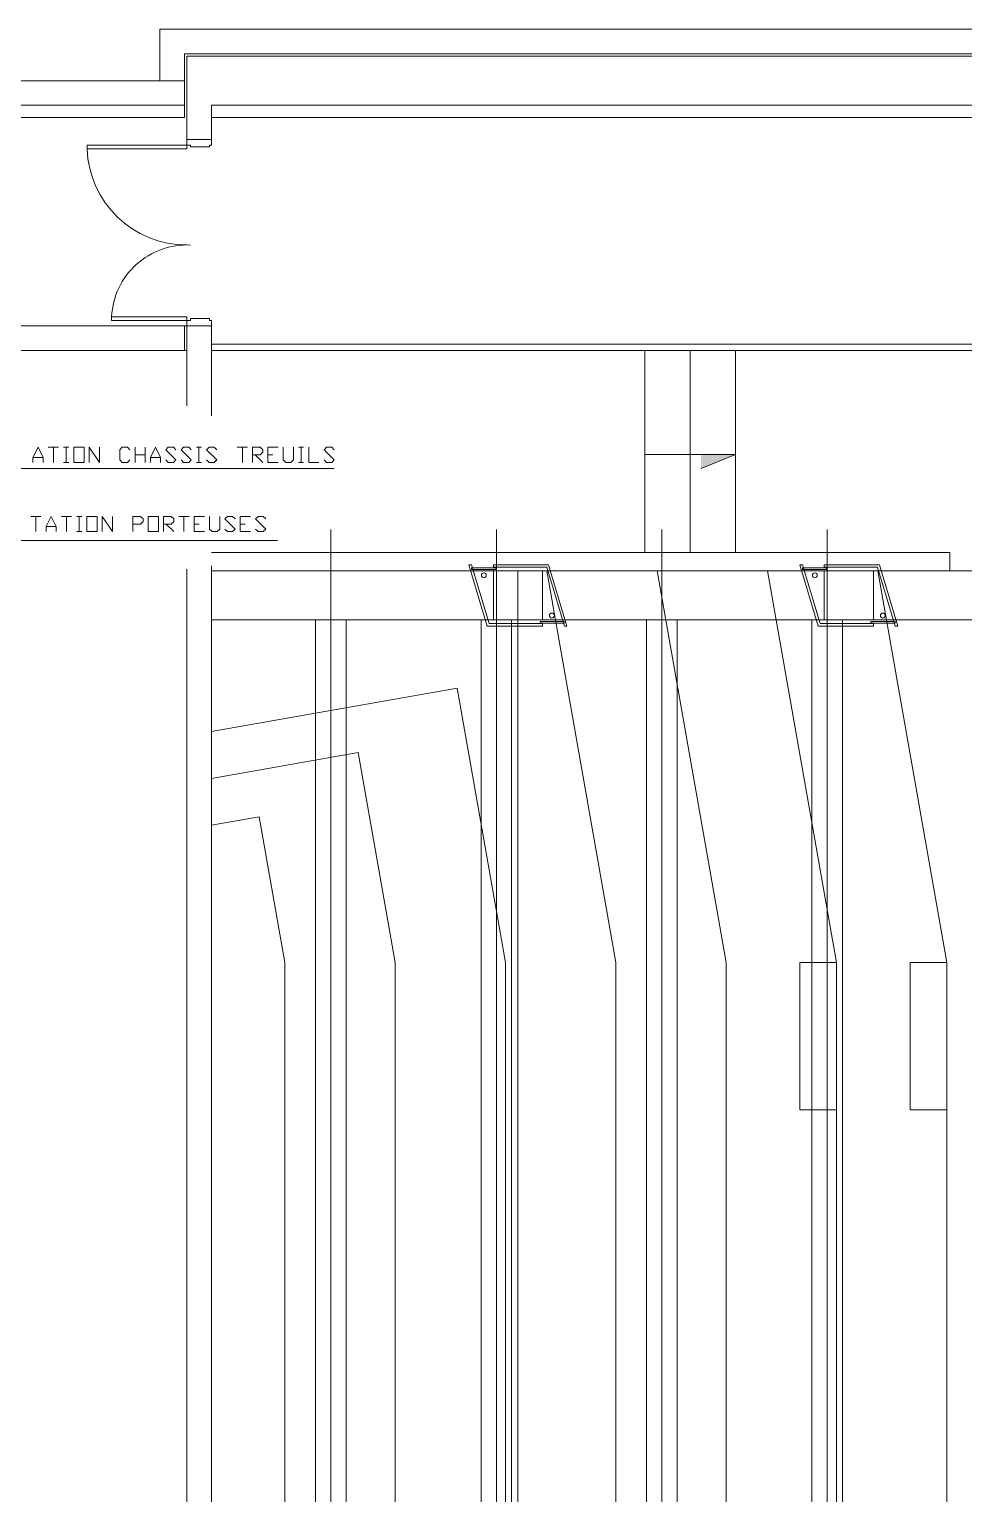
# Model space of a CAD drawing. Header units: millimetres. Extents: x 53635 to 142317, y 101101 to 147193.
# Drawn here: x 78130 to 85753, y 114912 to 126863 of the extents above; entities that cross this region are included whole.
import ezdxf

# ---------------------------------------------------------------- set-up
doc = ezdxf.new("R2010")
doc.units = ezdxf.units.MM
doc.header["$LTSCALE"] = 0.5
doc.header["$MEASUREMENT"] = 0
doc.linetypes.add('$INVISIBLE', pattern=[400, -200, -200])
doc.layers.get('0').update_dxf_attribs({"lineweight": 0})
for name, color, linetype, lineweight in [('beton', 6, 'Continuous', 0), ('betonfin', 1, 'Continuous', 0), ('COT', 3, 'Continuous', 0)]:
    doc.layers.add(name, color=color, linetype=linetype, lineweight=lineweight)

msp = doc.modelspace()

# ---------------------------------------------------------------- linework, layer by layer
at = {"linetype": 'ByBlock', "flags": 128}
for points in [[(78159.7, 123327.33), (78159.7, 123369), (78201.37, 123452.33), (78243.03, 123369), (78243.03, 123327.33)], [(78326.37, 123327.33), (78326.37, 123452.33)], [(78493.03, 123327.33), (78576.37, 123327.33), (78576.37, 123452.33), (78493.03, 123452.33), (78493.03, 123327.33)], [(78618.03, 123327.33), (78618.03, 123452.33), (78701.37, 123327.33), (78701.37, 123452.33)], [(78951.37, 123431.5), (78930.53, 123452.33), (78888.87, 123452.33), (78868.03, 123431.5), (78868.03, 123348.16), (78888.87, 123327.33), (78930.53, 123327.33), (78951.37, 123348.16)], [(78993.03, 123327.33), (78993.03, 123452.33)], [(79118.03, 123327.33), (79118.03, 123369), (79159.7, 123452.33), (79201.37, 123369), (79201.37, 123327.33)], [(79243.03, 123348.16), (79263.87, 123327.33), (79305.53, 123327.33), (79326.37, 123348.16), (79243.03, 123431.5), (79263.87, 123452.33), (79305.53, 123452.33), (79326.37, 123431.5)], [(79368.03, 123348.16), (79388.87, 123327.33), (79430.53, 123327.33), (79451.37, 123348.16), (79368.03, 123431.5), (79388.87, 123452.33), (79430.53, 123452.33), (79451.37, 123431.5)], [(79576.37, 123348.16), (79597.2, 123327.33), (79638.87, 123327.33), (79659.7, 123348.16), (79576.37, 123431.5), (79597.2, 123452.33), (79638.87, 123452.33), (79659.7, 123431.5)], [(79868.03, 123327.33), (79868.03, 123452.33)], [(79951.37, 123327.33), (79951.37, 123452.33), (80013.87, 123452.33), (80034.7, 123431.5), (80034.7, 123410.66), (80013.87, 123389.83), (79951.37, 123389.83)], [(80159.7, 123327.33), (80076.37, 123327.33), (80076.37, 123452.33), (80159.7, 123452.33)], [(80201.37, 123452.33), (80201.37, 123348.16), (80222.2, 123327.33), (80263.87, 123327.33), (80284.7, 123348.16), (80284.7, 123452.33)], [(80409.7, 123452.33), (80409.7, 123327.33), (80493.03, 123327.33)], [(80534.7, 123348.16), (80555.53, 123327.33), (80597.2, 123327.33), (80618.03, 123348.16), (80534.7, 123431.5), (80555.53, 123452.33), (80597.2, 123452.33), (80618.03, 123431.5)], [(78409.7, 123327.33), (78451.37, 123327.33)], [(79493.03, 123327.33), (79534.7, 123327.33)], [(80326.37, 123327.33), (80368.03, 123327.33)], [(78183.47, 122763.27), (78183.47, 122888.27)], [(78266.8, 122763.27), (78266.8, 122804.94), (78308.47, 122888.27), (78350.13, 122804.94), (78350.13, 122763.27)], [(78433.47, 122763.27), (78433.47, 122888.27)], [(78600.13, 122763.27), (78683.47, 122763.27), (78683.47, 122888.27), (78600.13, 122888.27), (78600.13, 122763.27)], [(78725.13, 122763.27), (78725.13, 122888.27), (78808.47, 122763.27), (78808.47, 122888.27)], [(78975.13, 122763.27), (78975.13, 122888.27), (79037.63, 122888.27), (79058.47, 122867.44), (79058.47, 122846.61), (79037.63, 122825.77), (78975.13, 122825.77)], [(79100.13, 122763.27), (79183.47, 122763.27), (79183.47, 122888.27), (79100.13, 122888.27), (79100.13, 122763.27)], [(79225.13, 122763.27), (79225.13, 122888.27), (79287.63, 122888.27), (79308.47, 122867.44), (79308.47, 122846.61), (79287.63, 122825.77), (79225.13, 122825.77)], [(79391.8, 122763.27), (79391.8, 122888.27)], [(79558.47, 122763.27), (79475.13, 122763.27), (79475.13, 122888.27), (79558.47, 122888.27)], [(79600.13, 122888.27), (79600.13, 122784.11), (79620.97, 122763.27), (79662.63, 122763.27), (79683.47, 122784.11), (79683.47, 122888.27)], [(79725.13, 122784.11), (79745.97, 122763.27), (79787.63, 122763.27), (79808.47, 122784.11), (79725.13, 122867.44), (79745.97, 122888.27), (79787.63, 122888.27), (79808.47, 122867.44)], [(79933.47, 122763.27), (79850.13, 122763.27), (79850.13, 122888.27), (79933.47, 122888.27)], [(79975.13, 122784.11), (79995.97, 122763.27), (80037.63, 122763.27), (80058.47, 122784.11), (79975.13, 122867.44), (79995.97, 122888.27), (80037.63, 122888.27), (80058.47, 122867.44)], [(78516.8, 122763.27), (78558.47, 122763.27)]]:
    msp.add_lwpolyline(points, dxfattribs=at)
at = {"linetype": 'ByBlock'}
for points in [[(78284.7, 123452.33), (78368.03, 123452.33)], [(78409.7, 123452.33), (78451.37, 123452.33)], [(78430.53, 123327.33), (78430.53, 123452.33)], [(79076.37, 123327.33), (79076.37, 123452.33)], [(79493.03, 123452.33), (79534.7, 123452.33)], [(79513.87, 123327.33), (79513.87, 123452.33)], [(79826.37, 123452.33), (79909.7, 123452.33)], [(80326.37, 123452.33), (80368.03, 123452.33)], [(80347.2, 123327.33), (80347.2, 123452.33)], [(78159.7, 123369), (78243.03, 123369)], [(78993.03, 123389.83), (79076.37, 123389.83)], [(79118.03, 123369), (79201.37, 123369)], [(79972.2, 123389.83), (80034.7, 123327.33)], [(80076.37, 123389.83), (80118.03, 123389.83)], [(78141.8, 122888.27), (78225.13, 122888.27)], [(78391.8, 122888.27), (78475.13, 122888.27)], [(78516.8, 122888.27), (78558.47, 122888.27)], [(78537.63, 122763.27), (78537.63, 122888.27)], [(79350.13, 122888.27), (79433.47, 122888.27)], [(78266.8, 122804.94), (78350.13, 122804.94)], [(79245.97, 122825.77), (79308.47, 122763.27)], [(79475.13, 122825.77), (79516.8, 122825.77)], [(79850.13, 122825.77), (79891.8, 122825.77)]]:
    msp.add_lwpolyline(points, dxfattribs=at)
at = {"layer": 'beton'}
for p, q in [((77100.9, 124442.86), (79395.91, 124442.8)), ((79395.91, 124442.8), (79395.91, 124242.99)), ((79415.91, 124442.79), (79615.91, 124442.79)), ((79615.91, 124442.79), (79415.91, 124442.79)), ((79415.91, 124442.79), (79615.91, 124442.79)), ((79415.92, 124442.79), (79615.91, 124442.79)), ((79615.91, 124442.79), (79615.91, 123707.69)), ((77100.9, 124243.02), (79395.91, 124242.99)), ((79415.91, 122457.9), (79415.91, 105050.15)), ((95415.91, 122442.97), (79615.91, 122442.97)), ((95415.91, 122042.97), (79615.91, 122042.97)), ((79615.91, 122009.75), (79615.91, 105350.15))]:
    msp.add_line(p, q, dxfattribs=at)
at = {"layer": 'betonfin'}
for p, q in [((79195.92, 126863.02), (91265.2, 126863.02)), ((79195.92, 126442.76), (79195.92, 126863.02)), ((79395.92, 126242.97), (79395.92, 126663.02)), ((79395.92, 126663.02), (91565.2, 126663.02)), ((79395.92, 126663.02), (79415.91, 126663.02)), ((79415.91, 126663.02), (91265.2, 126663.02)), ((79415.91, 126643.02), (98265.22, 126643.02)), ((79415.91, 125962.79), (79415.91, 126643.02)), ((79415.92, 126643.02), (98265.22, 126643.02)), ((79415.92, 125962.79), (79415.92, 126643.02)), ((77315.89, 126442.8), (79395.92, 126442.76)), ((77515.9, 126442.79), (79195.92, 126442.76)), ((71672.55, 126243.05), (79395.92, 126243)), ((77300.9, 126243.02), (79395.92, 126242.99)), ((79395.92, 126142.99), (79395.92, 126242.97)), ((79615.91, 126243.02), (98015.22, 126243.02)), ((79615.91, 125962.79), (79615.91, 126243.02)), ((79615.91, 126243.02), (98015.22, 126243.02)), ((79615.91, 125962.79), (79615.91, 126243.02)), ((77300.9, 126143.02), (79395.92, 126142.99)), ((79615.91, 126143.02), (95315.91, 126143.02)), ((79415.91, 125962.79), (79615.91, 125962.79)), ((79615.91, 125962.79), (79415.91, 125962.79)), ((79415.91, 125887.79), (79415.91, 125962.79)), ((79415.92, 125962.79), (79615.91, 125962.79)), ((79615.91, 125917.79), (79615.91, 125962.79)), ((79445.91, 125917.79), (78600.91, 125917.79)), ((78600.91, 125887.79), (78600.91, 125917.79)), ((79415.91, 125887.79), (78600.91, 125887.79)), ((79445.91, 125917.79), (78601.46, 125917.79)), ((79445.91, 125902.79), (79445.91, 125917.79)), ((79600.91, 125902.79), (79445.91, 125902.79)), ((79615.91, 125917.79), (79600.91, 125917.79)), ((79600.91, 125902.79), (79600.91, 125917.79)), ((77100.9, 124442.86), (79415.92, 124442.79)), ((78800.91, 124487.79), (78800.91, 124517.79)), ((79415.91, 124517.79), (78800.91, 124517.79)), ((78800.91, 124487.79), (79445.91, 124487.79)), ((79415.91, 124442.79), (79415.91, 124517.79)), ((79415.92, 124442.79), (79415.92, 123789.74)), ((79445.91, 124502.79), (79600.91, 124502.79)), ((79445.91, 124487.79), (79445.91, 124502.79)), ((79600.91, 124487.79), (79600.91, 124502.79)), ((79600.91, 124487.79), (79615.91, 124487.79)), ((79615.91, 124442.79), (79615.91, 124487.79)), ((79615.91, 124442.79), (79615.91, 123764.5)), ((79615.91, 124292.99), (93926.09, 124292.99)), ((77100.9, 124243.02), (79415.92, 124242.99)), ((79615.91, 124242.99), (93934.9, 124242.99)), ((83151.02, 122592.97), (83151.02, 124242.99)), ((83521.02, 122592.97), (83521.02, 124242.99)), ((83891.02, 122592.97), (83891.02, 124242.99)), ((83891.02, 123392.98), (83151.02, 123392.98)), ((83891.02, 123392.98), (83611.02, 123278)), ((80590.22, 122780.06), (80590.22, 104407.99)), ((81940.22, 122780.06), (81940.22, 104407.99)), ((83290.22, 122780.06), (83290.22, 104407.99)), ((84640.22, 122780.06), (84640.22, 104407.99)), ((79615.91, 122592.97), (85640.91, 122592.97)), ((85640.91, 122442.97), (85640.91, 122592.97)), ((79615.91, 122483.15), (79615.91, 105350.15)), ((79615.91, 122442.97), (85640.91, 122442.97)), ((81736.79, 122492.97), (81715.91, 122492.97)), ((81715.91, 122492.97), (81865.91, 121992.97)), ((81880.79, 122012.97), (81736.79, 122492.97)), ((81935.05, 122468.27), (81737.68, 122468.27)), ((81737.68, 122468.27), (81737.68, 122455.23)), ((81737.68, 122455.23), (81935.05, 122455.23)), ((82365.91, 122492.97), (81915.91, 122492.97)), ((81915.91, 122492.97), (81915.91, 122472.97)), ((81915.91, 122472.97), (82351.03, 122472.97)), ((82315.91, 122442.97), (81915.91, 122442.97)), ((81915.91, 122442.97), (81915.91, 122042.97)), ((82315.91, 122442.97), (81915.91, 122442.97)), ((81915.91, 122442.97), (81915.91, 122042.97)), ((81935.05, 122455.23), (81935.05, 122468.27)), ((82115.91, 122442.97), (82115.91, 105350.15)), ((82315.91, 122042.97), (82315.91, 122442.97)), ((82315.91, 122042.97), (82315.91, 122442.97)), ((82351.03, 122472.97), (82495.03, 121992.97)), ((82352.3, 122442.97), (82915.91, 119246.56)), ((82515.91, 121992.97), (82365.91, 122492.97)), ((83252.3, 122442.97), (83815.91, 119246.56)), ((84152.3, 122442.97), (84715.91, 119246.56)), ((84436.79, 122492.97), (84415.91, 122492.97)), ((84415.91, 122492.97), (84565.91, 121992.97)), ((84580.79, 122012.97), (84436.79, 122492.97)), ((84635.05, 122468.27), (84437.68, 122468.27)), ((84437.68, 122468.27), (84437.68, 122455.23)), ((84437.68, 122455.23), (84635.05, 122455.23)), ((85065.91, 122492.97), (84615.91, 122492.97)), ((84615.91, 122492.97), (84615.91, 122472.97)), ((84615.91, 122472.97), (85051.03, 122472.97)), ((85015.91, 122442.97), (84615.91, 122442.97)), ((84615.91, 122442.97), (84615.91, 122042.97)), ((85015.91, 122442.97), (84615.91, 122442.97)), ((84615.91, 122442.97), (84615.91, 122042.97)), ((84635.05, 122455.23), (84635.05, 122468.27)), ((85015.91, 122042.97), (85015.91, 122442.97)), ((85015.91, 122042.97), (85015.91, 122442.97)), ((85051.03, 122472.97), (85195.03, 121992.97)), ((85052.3, 122442.97), (85615.91, 119246.56)), ((85215.91, 121992.97), (85065.91, 122492.97)), ((79415.92, 122066.56), (79415.91, 105250.11)), ((80465.22, 122042.97), (80465.22, 105350.15)), ((80715.22, 122042.97), (80715.22, 105350.15)), ((81815.22, 122042.97), (81815.22, 105350.15)), ((81915.91, 122042.97), (82315.91, 122042.97)), ((81915.91, 122042.97), (82315.91, 122042.97)), ((82065.22, 122042.97), (82065.22, 105350.15)), ((82494.14, 122030.71), (82296.77, 122030.71)), ((82296.77, 122030.71), (82296.77, 122017.66)), ((82494.14, 122017.66), (82494.14, 122030.71)), ((83165.22, 122042.97), (83165.22, 105350.15)), ((83415.22, 122042.97), (83415.22, 105350.15)), ((84515.22, 122042.97), (84515.22, 105350.15)), ((84615.91, 122042.97), (85015.91, 122042.97)), ((84615.91, 122042.97), (85015.91, 122042.97)), ((84765.22, 122042.97), (84765.22, 105350.15)), ((85194.14, 122030.71), (84996.77, 122030.71)), ((84996.77, 122030.71), (84996.77, 122017.66)), ((85194.14, 122017.66), (85194.14, 122030.71)), ((81865.91, 121992.97), (82315.91, 121992.97)), ((82315.91, 122012.97), (81880.79, 122012.97)), ((82296.77, 122017.66), (82494.14, 122017.66)), ((82315.91, 121992.97), (82315.91, 122012.97)), ((82495.03, 121992.97), (82515.91, 121992.97)), ((84565.91, 121992.97), (85015.91, 121992.97)), ((85015.91, 122012.97), (84580.79, 122012.97)), ((84996.77, 122017.66), (85194.14, 122017.66)), ((85015.91, 121992.97), (85015.91, 122012.97)), ((85195.03, 121992.97), (85215.91, 121992.97)), ((79615.91, 121131.64), (81621.17, 121485.23)), ((81621.17, 121485.23), (82015.91, 119246.56)), ((79615.91, 120750.13), (80813.55, 120961.31)), ((80813.55, 120961.31), (81115.91, 119246.56)), ((79615.91, 120368.62), (80005.93, 120437.39)), ((80005.93, 120437.39), (80215.91, 119246.56)), ((80215.91, 119246.56), (80215.91, 108246.56)), ((81115.91, 119246.56), (81115.91, 108246.56)), ((82015.91, 119246.56), (82015.91, 108246.56)), ((82915.91, 119246.56), (82915.91, 108246.56)), ((83815.91, 119246.56), (83815.91, 108246.56)), ((84415.91, 119246.56), (84415.91, 118044.9)), ((84415.91, 119246.56), (84715.91, 119246.56)), ((84715.91, 119246.56), (84715.91, 108246.56)), ((85315.91, 119246.56), (85315.91, 118044.9)), ((85315.91, 119246.56), (85615.91, 119246.56)), ((85615.91, 119246.56), (85615.91, 108246.56)), ((84415.91, 118044.9), (84715.91, 118044.9)), ((85315.91, 118044.9), (85615.91, 118044.9))]:
    msp.add_line(p, q, dxfattribs=at)
for centre in [(81838.4, 122407.31), (84538.4, 122407.31), (82393.41, 122078.63), (85093.41, 122078.63)]:
    msp.add_circle(centre, 20, dxfattribs=at)
for centre, radius, start, end in [((79415.36, 125917.8), 815, -177.890381, -89.961166), ((79415.91, 124487.79), 615, 87.203987, 177.203987)]:
    msp.add_arc(centre, radius, start, end, dxfattribs=at)
at = {"layer": 'betonfin', "linetype": '$INVISIBLE'}
msp.add_solid([(83891.02, 123392.98), (83611.02, 123278), (83891.02, 123392.98), (83611.02, 123392.98)], dxfattribs=at)
at = {"layer": 'COT', "ltscale": 2}
for p, q in [((71352.92, 123279.97), (80618.41, 123279.97)), ((76415.79, 122692.09), (80153.56, 122692.09))]:
    msp.add_line(p, q, dxfattribs=at)

doc.saveas('drawing.dxf')
